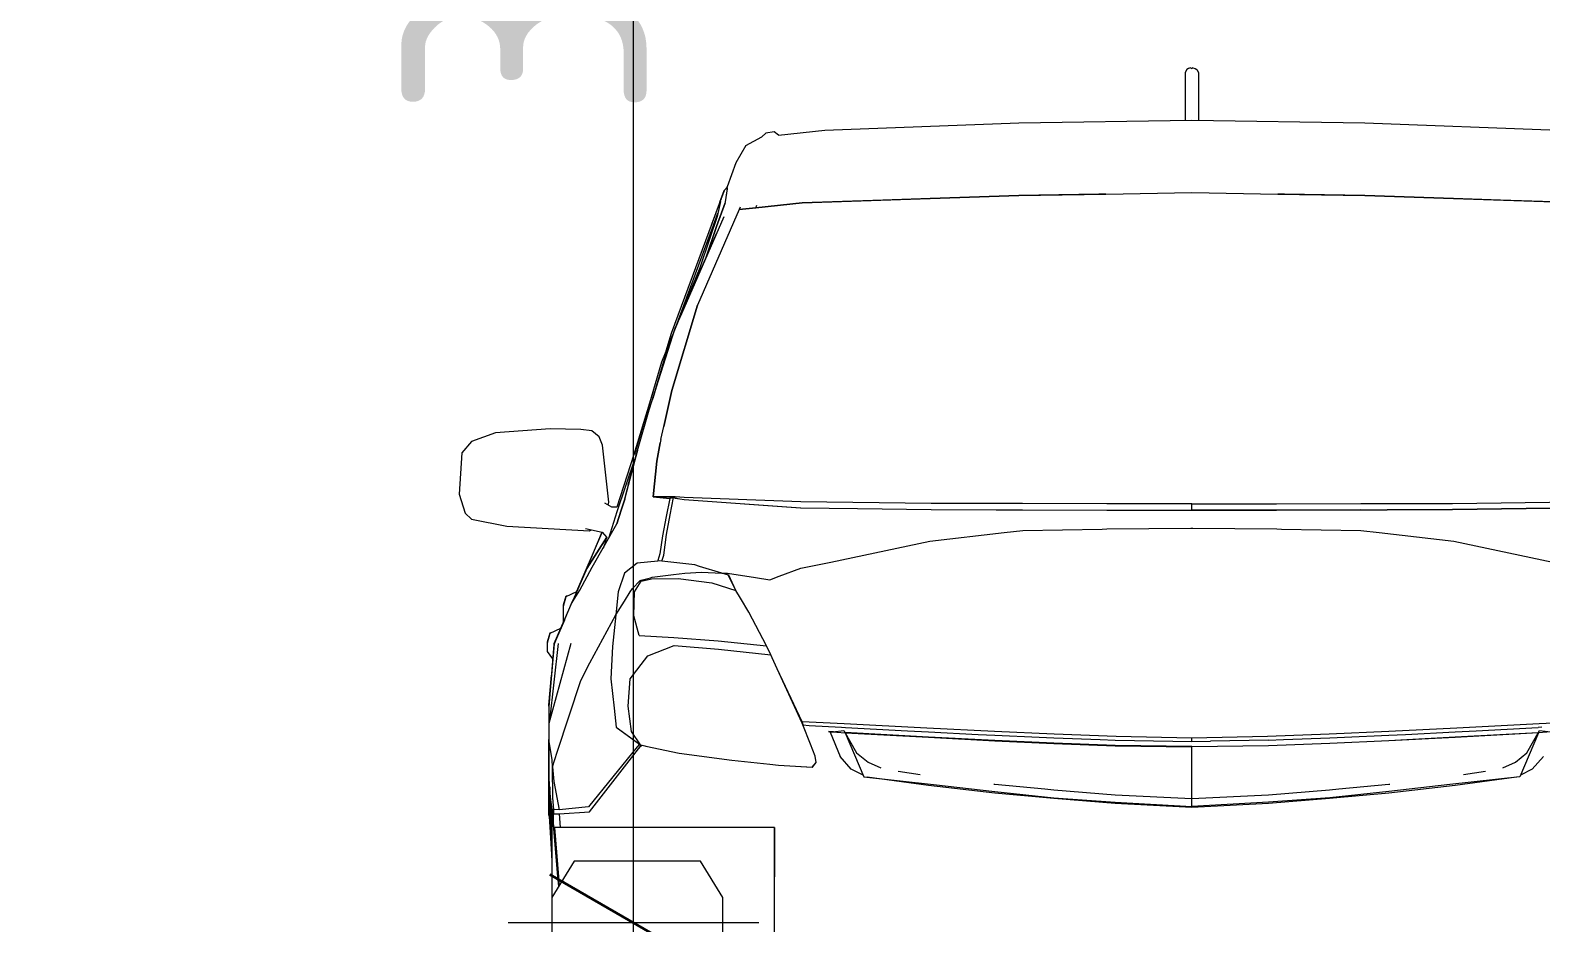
# Model space of a CAD drawing. Header units: millimetres. Extents: x 18162 to 7085488, y 72188 to 247925.
# Drawn here: x 4270634 to 4272667, y 100453 to 101654 of the extents above; entities that cross this region are included whole.
import ezdxf

# ---------------------------------------------------------------- set-up
doc = ezdxf.new("R2010")
doc.units = ezdxf.units.MM
doc.header["$MEASUREMENT"] = 0
doc.layers.add('Interior - Furniture', color=7, linetype='Continuous')
doc.styles.add('GENERATED_STYLE_3', font='', dxfattribs={"width": 0.8})
doc.styles.get('GENERATED_STYLE_3').set_extended_font_data('ISOCPEUR MON')
doc.dimstyles.new('GENERATED_STYLE__12', dxfattribs={"dimtxt": 330.000007, "dimasz": 171, "dimexe": 0.18, "dimexo": 150, "dimgap": 0, "dimtad": 1, "dimdec": 0, "dimzin": 0, "dimdsep": 46, "dimtxsty": 'GENERATED_STYLE_3', "dimblk": 'ARROWHEAD_2', "dimblk1": 'ARROWHEAD_2', "dimblk2": 'ARROWHEAD_2', "dimcen": 0.09, "dimclrd": 13, "dimclre": 13, "dimclrt": 13, "dimadec": 0, "dimazin": 0, "dimtfac": 1, "dimtdec": 4, "dimtmove": 0, "dimatfit": 3, "dimfxl": 1, "dimtolj": 1, "dimtzin": 0, "dimarcsym": 0})

# ---------------------------------------------------------------- blocks, each defined once
blk = doc.blocks.new('*D1684', base_point=(4294986.6, 104752.7))
at = {"color": 12, "linetype": 'Continuous', "lineweight": 35}
for p, q in [((4271333.2, 100517.7), (4271558.2, 100387.8)), ((4271333.2, 100067.7), (4271558.2, 99937.8))]:
    blk.add_line(p, q, dxfattribs=at)
at = {"color": 13, "linetype": 'Continuous', "lineweight": 13}
for p, q in [((4271614.4, 100452.7), (4271276.9, 100452.7)), ((4271445.7, 100002.7), (4271445.7, 100452.7)), ((4271614.4, 100002.7), (4271276.9, 100002.7)), ((4271445.7, 99892.7), (4271445.7, 100002.7))]:
    blk.add_line(p, q, dxfattribs=at)
at = {"color": 13, "lineweight": 13, "insert": (4271475.5, 99358.1), "char_height": 330, "attachment_point": 7, "rotation": 90, "style": 'GENERATED_STYLE_3'}
blk.add_mtext('\\A1;{\\pql;\\fISOCPEUR MON|b0|i0|c0|p0;\\W0.800000;450}', dxfattribs=at)
blk = doc.blocks.new('ARROWHEAD_2')
at = {"color": 0, "linetype": 'Continuous', "lineweight": 0}
for p, q in [((-0.378, -0.655), (0.378, 0.655)), ((0, 0), (-1, 0))]:
    blk.add_line(p, q, dxfattribs=at)
blk = doc.blocks.new('*D1685', base_point=(4294986.6, 104752.7))
at = {"color": 12, "linetype": 'Continuous', "lineweight": 35}
for p, q in [((4271333.2, 103517.7), (4271558.2, 103387.8)), ((4271333.2, 100517.7), (4271558.2, 100387.8))]:
    blk.add_line(p, q, dxfattribs=at)
at = {"color": 13, "linetype": 'Continuous', "lineweight": 13}
blk.add_line((4271445.7, 100452.7), (4271445.7, 103452.7), dxfattribs=at)
at = {"color": 13, "lineweight": 13, "insert": (4271541.3, 101537.7), "char_height": 330, "attachment_point": 7, "rotation": 90, "style": 'GENERATED_STYLE_3'}
blk.add_mtext('\\A1;{\\pql;\\fISOCPEUR MON|b0|i0|c0|p0;\\W0.800000;3,000}', dxfattribs=at)
blk = doc.blocks.new('*D1686', base_point=(4294986.6, 104752.7))
at = {"color": 12, "linetype": 'Continuous', "lineweight": 35}
for p, q in [((4271333.2, 104557.7), (4271558.2, 104427.8)), ((4271333.2, 103517.7), (4271558.2, 103387.8))]:
    blk.add_line(p, q, dxfattribs=at)
at = {"color": 13, "linetype": 'Continuous', "lineweight": 13}
for p, q in [((4271445.7, 103452.7), (4271445.7, 104492.7)), ((4271614.4, 103452.7), (4270478.7, 103452.7)), ((4271445.7, 100452.7), (4271445.7, 103452.7))]:
    blk.add_line(p, q, dxfattribs=at)
at = {"color": 13, "lineweight": 13, "insert": (4271541.3, 103570.9), "char_height": 330, "attachment_point": 7, "rotation": 90, "style": 'GENERATED_STYLE_3'}
blk.add_mtext('\\A1;{\\pql;\\fISOCPEUR MON|b0|i0|c0|p0;\\W0.800000;1,040}', dxfattribs=at)

msp = doc.modelspace()

# ---------------------------------------------------------------- linework, layer by layer
at = {"layer": 'Interior - Furniture', "color": 7, "linetype": 'Continuous', "lineweight": 13}
for p, q in [((4272190.2, 101600.7), (4272188.1, 101596.6)), ((4272192.6, 101602), (4272190.2, 101600.7)), ((4272195.4, 101602.8), (4272192.6, 101602)), ((4272195.4, 101602.8), (4272197, 101602.3)), ((4272198.6, 101602.8), (4272197, 101602.3)), ((4272198.6, 101602.8), (4272201.4, 101602)), ((4272201.4, 101602), (4272203.8, 101600.7)), ((4272203.8, 101600.7), (4272205.9, 101596.6)), ((4272188.1, 101596.6), (4272188.1, 101532.6)), ((4272205.9, 101596.6), (4272205.9, 101532.6)), ((4271703.4, 101518.9), (4271964.1, 101528.9)), ((4271964.1, 101528.9), (4272197, 101532.7)), ((4272197, 101532.7), (4272429.9, 101528.9)), ((4272429.9, 101528.9), (4272690.6, 101518.9)), ((4271596.8, 101498.6), (4271618.5, 101510.1)), ((4271623.6, 101515.3), (4271618.4, 101510)), ((4271635.2, 101516.7), (4271623.6, 101515.3)), ((4271640.9, 101512.4), (4271635.2, 101516.7)), ((4271640.8, 101512.4), (4271703.4, 101518.9)), ((4271596.8, 101498.6), (4271583.6, 101475.3)), ((4271583.6, 101475.3), (4271571.9, 101442.7)), ((4271562.5, 101423.4), (4271567.9, 101437.9)), ((4271567.9, 101438), (4271567.8, 101437.7)), ((4271571.9, 101442.5), (4271567.9, 101438)), ((4271567.9, 101437.9), (4271572, 101442.2)), ((4271567.9, 101438), (4271567.9, 101437.9)), ((4271571.9, 101440.1), (4271569.2, 101422.5)), ((4271569.4, 101422.8), (4271572.2, 101440.6)), ((4271571.9, 101442.1), (4271571.9, 101442.7)), ((4271572.2, 101440.8), (4271572, 101442.2)), ((4271551.2, 101392.7), (4271561.4, 101420.4)), ((4271552.1, 101395.1), (4271561.4, 101420.4)), ((4271563.6, 101427), (4271556.7, 101407.7)), ((4271569, 101421.5), (4271557.5, 101389.5)), ((4271557.5, 101389.5), (4271569, 101421.5)), ((4271562.8, 101423.2), (4271558.3, 101402.9)), ((4271561.4, 101420.4), (4271562.5, 101423.4)), ((4271567.8, 101437.7), (4271563.6, 101427)), ((4271563.6, 101427), (4271563.6, 101426.2)), ((4271569.2, 101421.9), (4271569.3, 101422.2)), ((4271672.7, 101421.3), (4271610.4, 101414.8)), ((4271610.5, 101414.7), (4271672.7, 101421.3)), ((4271610.5, 101414.8), (4271611.6, 101418)), ((4271672.7, 101421.3), (4271844.9, 101427.3)), ((4271781.4, 101425.1), (4271672.7, 101421.3)), ((4271844.9, 101427.2), (4271781.4, 101425.1)), ((4271844.9, 101427.3), (4271964.1, 101431.4)), ((4271964.1, 101431.3), (4271844.9, 101427.2)), ((4271964.1, 101431.4), (4272081.2, 101433.2)), ((4272072, 101433.1), (4271964.1, 101431.3)), ((4272081.2, 101433.2), (4272072, 101433.1)), ((4272081.2, 101433.2), (4272197, 101435.1)), ((4272197, 101435.1), (4272312.8, 101433.2)), ((4272197, 101435.1), (4272197, 101435.1)), ((4272312.8, 101433.2), (4272429.9, 101431.4)), ((4272322, 101433.1), (4272312.8, 101433.2)), ((4272429.9, 101431.3), (4272322, 101433.1)), ((4272429.9, 101431.4), (4272549.1, 101427.3)), ((4272549.1, 101427.2), (4272429.9, 101431.3)), ((4272549.1, 101427.3), (4272721.3, 101421.3)), ((4272612.6, 101425.1), (4272549.2, 101427.2)), ((4272721.3, 101421.3), (4272612.6, 101425.1)), ((4271510.6, 101272.6), (4271567.8, 101403)), ((4271587.9, 101412.4), (4271531.9, 101283.5)), ((4271558.3, 101402.9), (4271547.9, 101372.5)), ((4271553.3, 101391.2), (4271559.3, 101407.4)), ((4271589.1, 101415.7), (4271587.9, 101412.3)), ((4271587.9, 101412.3), (4271610.5, 101414.8)), ((4271610.4, 101414.8), (4271587.9, 101412.4)), ((4271587.9, 101412.4), (4271610.5, 101414.7)), ((4271496.8, 101246), (4271552.1, 101395.1)), ((4271501.6, 101251.9), (4271553.3, 101391.2)), ((4271511.2, 101273.9), (4271557.5, 101380.2)), ((4271543.5, 101348.1), (4271557.5, 101389.3)), ((4271557.5, 101389.3), (4271543.6, 101348.6)), ((4271547.9, 101372.5), (4271534.9, 101334)), ((4271543.6, 101348.6), (4271543.1, 101347.1)), ((4271543.3, 101347.5), (4271543.5, 101348.1)), ((4271534.9, 101334), (4271483.4, 101206.8)), ((4271497.1, 101168.8), (4271531.9, 101283.5)), ((4271531.9, 101283.5), (4271497.1, 101168.8)), ((4271531.9, 101283.5), (4271531.9, 101283.5)), ((4271502, 101252.8), (4271510.6, 101272.6)), ((4271466.7, 101142.7), (4271502, 101252.8)), ((4271486.5, 101208.3), (4271502, 101252.8)), ((4271489.5, 101221.9), (4271496.8, 101246)), ((4271489.6, 101222.3), (4271496.8, 101246)), ((4271483.4, 101206.8), (4271447.2, 101082.8)), ((4271471.1, 101156.5), (4271486.5, 101208.3)), ((4271486.5, 101208.3), (4271471.6, 101157.9)), ((4271472, 101167.9), (4271446.2, 101082.8)), ((4271486.5, 101120.5), (4271497.1, 101168.8)), ((4271497.1, 101168.8), (4271486.5, 101120.5)), ((4271496.7, 101167.1), (4271496.7, 101167.2)), ((4271450.9, 101088), (4271466.7, 101142.7)), ((4271333.6, 101117.2), (4271259.9, 101111.9)), ((4271374.9, 101116.3), (4271333.6, 101117.2)), ((4271389.6, 101114.7), (4271374.9, 101116.3)), ((4271399.3, 101106.6), (4271389.6, 101114.7)), ((4271482.7, 101103.1), (4271486.5, 101120.5)), ((4271227.9, 101100.4), (4271214.6, 101084.8)), ((4271259.9, 101111.9), (4271227.9, 101100.4)), ((4271404, 101095.1), (4271399.3, 101106.6)), ((4271412.3, 101018.6), (4271404, 101095.1)), ((4271477, 101073.6), (4271481.8, 101098.4)), ((4271481.8, 101098.4), (4271477, 101073.6)), ((4271482.7, 101103.1), (4271481.8, 101098.4)), ((4271214.6, 101084.8), (4271211.3, 101029.5)), ((4271446.2, 101082.8), (4271423.1, 101012.1)), ((4271423.9, 101006.1), (4271447.7, 101076.6)), ((4271434, 101023.2), (4271449.8, 101083.8)), ((4271449.8, 101083.8), (4271434.2, 101023.9)), ((4271450.9, 101088), (4271438, 101041.7)), ((4271449.8, 101083.8), (4271450.9, 101088)), ((4271451, 101088.3), (4271450.9, 101088)), ((4271450.9, 101088), (4271450.9, 101088)), ((4271472.3, 101025.9), (4271477, 101073.6)), ((4271477, 101073.6), (4271472.3, 101025.9)), ((4271211.3, 101029.5), (4271219.2, 101004)), ((4271416.6, 101011.8), (4271407.3, 101017.4)), ((4271411.5, 101014.8), (4271412.3, 101018.6)), ((4271423.2, 101012.1), (4271416.6, 101011.8)), ((4271433.9, 101022.8), (4271429.1, 101007.7)), ((4271429.1, 101007.7), (4271433.9, 101022.8)), ((4271433.9, 101022.8), (4271434, 101023.2)), ((4271434, 101023), (4271433.9, 101022.8)), ((4271496.7, 101025.7), (4271472.3, 101025.9)), ((4271472.3, 101025.9), (4271496.7, 101025.2)), ((4271472.3, 101025.9), (4271494.6, 101023.7)), ((4271494.6, 101023.7), (4271489.8, 100999.4)), ((4271499.4, 101024.8), (4271494.6, 101023.7)), ((4271495.2, 101001.6), (4271499.4, 101024.8)), ((4271501.8, 101025.6), (4271496.7, 101025.7)), ((4271496.7, 101025.2), (4271501.8, 101024.5)), ((4271499.4, 101024.8), (4271501.8, 101024.2)), ((4271508.2, 101025.2), (4271501.8, 101025.6)), ((4271501.8, 101024.5), (4271508.2, 101023.3)), ((4271501.8, 101024.2), (4271508.2, 101022.9)), ((4271514, 101024.9), (4271508.2, 101025.2)), ((4271508.2, 101023.3), (4271514, 101022)), ((4271508.2, 101022.9), (4271514, 101022)), ((4271671.1, 101019.2), (4271514, 101024.9)), ((4271514, 101022), (4271671.1, 101010.9)), ((4271514, 101022), (4271670.5, 101010.9)), ((4271846.1, 101017), (4271671.1, 101019.2)), ((4271969.4, 101016.6), (4271846.1, 101017)), ((4272082.9, 101016.4), (4271969.4, 101016.6)), ((4272197, 101016.4), (4272082.9, 101016.4)), ((4272197, 101008), (4272197, 101016.4)), ((4272197, 101016.4), (4272311.2, 101016.4)), ((4272311.2, 101016.4), (4272424.6, 101016.6)), ((4272424.6, 101016.6), (4272547.9, 101017)), ((4272547.9, 101017), (4272722.9, 101019.2)), ((4271219.2, 101004), (4271227.9, 100995.6)), ((4271227.9, 100995.6), (4271275.4, 100986.5)), ((4271412.5, 100970.3), (4271423.9, 101006.1)), ((4271429.1, 101007.7), (4271423.3, 100989.3)), ((4271423.3, 100989.3), (4271429.1, 101007.7)), ((4271424, 100991.7), (4271424.1, 100992)), ((4271489.8, 100999.4), (4271484.7, 100973.5)), ((4271490.2, 100974.9), (4271495.2, 101001.6)), ((4271670.5, 101010.9), (4271671.1, 101010.9)), ((4271671.1, 101010.9), (4271747.2, 101009.9)), ((4271671.1, 101010.9), (4271747.2, 101009.9)), ((4271747.2, 101009.9), (4271846.1, 101008.6)), ((4271747.2, 101009.9), (4271846.1, 101008.6)), ((4271846.1, 101008.6), (4271933.9, 101008.3)), ((4271846.1, 101008.6), (4271933.9, 101008.3)), ((4271933.9, 101008.3), (4271969.4, 101008.2)), ((4271969.4, 101008.2), (4272082.9, 101008)), ((4271969.4, 101008.2), (4272082.9, 101008)), ((4272082.9, 101008), (4272197, 101008)), ((4272082.9, 101008), (4272197, 101008)), ((4272311.2, 101008), (4272197, 101008)), ((4272197, 101008), (4272311.2, 101008)), ((4272424.6, 101008.2), (4272311.2, 101008)), ((4272311.2, 101008), (4272424.6, 101008.2)), ((4272424.6, 101008.2), (4272460.1, 101008.3)), ((4272547.9, 101008.6), (4272460.1, 101008.3)), ((4272460.1, 101008.3), (4272547.9, 101008.6)), ((4272646.8, 101009.9), (4272547.9, 101008.6)), ((4272547.9, 101008.6), (4272646.8, 101009.9)), ((4272722.9, 101010.9), (4272646.8, 101009.9)), ((4272646.8, 101009.9), (4272722.9, 101010.9)), ((4271275.4, 100986.5), (4271386.5, 100980.2)), ((4271402.7, 100976.3), (4271369.2, 100898.5)), ((4271381.1, 100983), (4271403.5, 100978.1)), ((4271382.8, 100929.2), (4271409.8, 100971.4)), ((4271382.9, 100929.4), (4271402.7, 100976.3)), ((4271409.8, 100971.4), (4271382.9, 100929.4)), ((4271386.5, 100980.2), (4271388.5, 100981.4)), ((4271390.2, 100931.1), (4271423.3, 100989.3)), ((4271402.7, 100976.3), (4271403.6, 100978)), ((4271403.5, 100978.1), (4271410, 100971.2)), ((4271409.8, 100971.4), (4271408.2, 100966.5)), ((4271484.7, 100973.5), (4271481, 100949.3)), ((4271486.4, 100947.5), (4271490.2, 100974.9)), ((4271408.3, 100966.6), (4271404.7, 100956.5)), ((4271373.3, 100900.4), (4271390.2, 100931.1)), ((4271450.6, 100936.7), (4271433.8, 100923)), ((4271478.3, 100939.2), (4271450.6, 100936.7)), ((4271450.6, 100936.7), (4271450.6, 100936.7)), ((4271478.5, 100940), (4271478.3, 100939.2)), ((4271481.1, 100939.5), (4271478.3, 100939.2)), ((4271481, 100949.3), (4271478.5, 100940)), ((4271478.5, 100940), (4271478.5, 100940)), ((4271483.9, 100939.2), (4271481.1, 100939.5)), ((4271483.9, 100939.1), (4271486.4, 100947.5)), ((4271528.1, 100934.1), (4271483.9, 100939.2)), ((4271534.7, 100932.1), (4271528.1, 100934.1)), ((4271528.1, 100934.1), (4271528.1, 100934.1)), ((4271564.6, 100923), (4271534.7, 100932.1)), ((4271564.6, 100923), (4271534.7, 100932.1)), ((4271382.7, 100929.2), (4271364.6, 100887.4)), ((4271382.7, 100929.2), (4271382.8, 100929.2)), ((4271382.8, 100929.2), (4271382.9, 100929.4)), ((4271433.8, 100923), (4271425.3, 100897.8)), ((4271446.9, 100897.9), (4271456.2, 100912.5)), ((4271456.2, 100912.5), (4271470, 100915.5)), ((4271470, 100915.5), (4271505.6, 100915.9)), ((4271505.6, 100915.9), (4271551, 100910.1)), ((4271551, 100910.1), (4271583.6, 100899.9)), ((4271573.9, 100920.2), (4271564.6, 100923)), ((4271573.7, 100920.3), (4271564.6, 100923)), ((4271573.7, 100920.1), (4271573.7, 100920.3)), ((4271583.6, 100899.9), (4271573.7, 100920.1)), ((4271583.6, 100899.9), (4271573.9, 100920.2)), ((4271351.4, 100878.9), (4271354.9, 100891.7)), ((4271351.7, 100880.4), (4271354.9, 100892.4)), ((4271354.9, 100891.7), (4271369.4, 100898.6)), ((4271354.9, 100892.4), (4271359, 100893.7)), ((4271362.3, 100882.1), (4271373.3, 100900.4)), ((4271373.3, 100900.4), (4271373.3, 100900.4)), ((4271425.3, 100897.8), (4271421.9, 100867.2)), ((4271446.1, 100865.5), (4271446.9, 100897.9)), ((4271446.9, 100897.9), (4271446.9, 100897.9)), ((4271583.6, 100899.9), (4271583.6, 100899.9)), ((4271583.6, 100899.9), (4271583.6, 100899.9)), ((4271589.7, 100889.5), (4271583.6, 100899.9)), ((4271600.7, 100870.7), (4271589.7, 100889.5)), ((4271600.7, 100870.7), (4271589.7, 100889.5)), ((4271339.1, 100828.4), (4271364.6, 100887.4)), ((4271339.1, 100827.3), (4271362.3, 100882.1)), ((4271351.4, 100878.9), (4271351.6, 100880)), ((4271351.4, 100867), (4271351.4, 100878.9)), ((4271351.6, 100880), (4271351.7, 100880.4)), ((4271351.6, 100880), (4271351.6, 100880)), ((4271364.6, 100887.4), (4271363.3, 100883.7)), ((4271624.5, 100825.3), (4271600.7, 100870.7)), ((4271624.5, 100825.3), (4271600.7, 100870.7)), ((4271333.4, 100842.3), (4271348.1, 100849.2)), ((4271352.8, 100859.7), (4271338.9, 100827.8)), ((4271351.6, 100857.6), (4271347.9, 100849.1)), ((4271351.4, 100866.9), (4271351.4, 100867)), ((4271351.6, 100857.2), (4271351.4, 100866.9)), ((4271421.9, 100867.2), (4271417.3, 100824.6)), ((4271453.4, 100839.4), (4271446.1, 100865.5)), ((4271330, 100829.4), (4271333.4, 100842.3)), ((4271330, 100829.4), (4271330.1, 100830.5)), ((4271330, 100817.6), (4271330, 100829.4)), ((4271330.1, 100830.5), (4271330.2, 100830.9)), ((4271330.1, 100830.5), (4271330.1, 100830.5)), ((4271330.2, 100830.9), (4271333.5, 100843)), ((4271361.2, 100828.4), (4271332, 100721)), ((4271332.9, 100724.2), (4271344.9, 100828.4)), ((4271333.5, 100843), (4271337.6, 100844.2)), ((4271338.9, 100827.8), (4271339.1, 100828.4)), ((4271453.4, 100839.4), (4271500, 100836.7)), ((4271500, 100836.7), (4271559.6, 100832)), ((4271559.6, 100832), (4271624.5, 100825.3)), ((4271330, 100817.5), (4271330, 100817.6)), ((4271337.3, 100807.8), (4271330, 100817.5)), ((4271338.9, 100827.8), (4271332, 100744.4)), ((4271332.1, 100743.1), (4271339.1, 100827.3)), ((4271417.3, 100824.6), (4271415.2, 100780.8)), ((4271441.2, 100780.9), (4271464.9, 100812)), ((4271464.9, 100812), (4271500.6, 100825.8)), ((4271500.6, 100825.8), (4271560.1, 100821)), ((4271560.1, 100821), (4271630.6, 100813.4)), ((4271630.6, 100813.4), (4271624.5, 100825.3)), ((4271630.6, 100813.4), (4271624.5, 100825.3)), ((4271632.4, 100809.4), (4271630.6, 100813.4)), ((4271632.4, 100809.4), (4271630.6, 100813.4)), ((4271636.9, 100799.4), (4271632.4, 100809.4)), ((4271636.8, 100799.5), (4271632.4, 100809.4)), ((4271639.2, 100794.4), (4271636.8, 100799.5)), ((4271639.2, 100794.4), (4271636.9, 100799.4)), ((4271672.9, 100721.2), (4271639.2, 100794.4)), ((4271672.5, 100723.2), (4271639.2, 100794.4)), ((4271332, 100745.7), (4271335.5, 100785.8)), ((4271415.2, 100780.8), (4271419.5, 100741.4)), ((4271438.4, 100744.3), (4271441.2, 100780.9)), ((4271332, 100744), (4271332, 100745.7)), ((4271332, 100744.4), (4271332.1, 100745.2)), ((4271332, 100744.4), (4271332, 100743.8)), ((4271332, 100743.8), (4271332, 100686.5)), ((4271332.1, 100745.2), (4271332.1, 100745.2)), ((4271332.1, 100721.2), (4271332.1, 100743.1)), ((4271419.5, 100741.4), (4271419.5, 100741.4)), ((4271419.5, 100741.4), (4271419.5, 100741.4)), ((4271419.5, 100741.4), (4271422.3, 100715.9)), ((4271443.2, 100710.1), (4271438.4, 100744.3)), ((4271332, 100721), (4271332, 100699.2)), ((4271332, 100720.7), (4271332, 100721)), ((4271332, 100711.3), (4271332, 100707.7)), ((4271332, 100707.7), (4271332, 100598)), ((4271422.3, 100715.9), (4271455.3, 100692)), ((4271422.3, 100715.9), (4271453.6, 100693.2)), ((4271455.3, 100692), (4271443.2, 100710.1)), ((4271672.5, 100723.2), (4271673.7, 100719)), ((4271729.3, 100720.2), (4271672.5, 100723.2)), ((4271673.7, 100719), (4271672.9, 100721.2)), ((4271683.9, 100693.2), (4271673.7, 100719)), ((4271673.7, 100719), (4271682.3, 100718.1)), ((4271683.9, 100693.2), (4271673.7, 100719)), ((4271682.3, 100718.1), (4271725.8, 100715.8)), ((4271714.7, 100709.7), (4271708.1, 100710.1)), ((4271708.1, 100710.1), (4271730.4, 100708.2)), ((4271710.3, 100709.2), (4271713.7, 100709.6)), ((4271710.3, 100709.2), (4271723.7, 100676.3)), ((4271714, 100709.7), (4271728.9, 100711.5)), ((4271725.8, 100715.8), (4271731, 100715.5)), ((4271728.9, 100711.5), (4271745.9, 100681.2)), ((4271840.3, 100714.5), (4271729.3, 100720.2)), ((4271842.6, 100702.6), (4271730.4, 100708.9)), ((4271730.4, 100708.2), (4271755.6, 100648.9)), ((4271730.8, 100708.1), (4271842.6, 100702.3)), ((4271731, 100715.5), (4271814.5, 100711.1)), ((4271814.5, 100711.1), (4271842.5, 100709.6)), ((4271931.7, 100710), (4271840.3, 100714.5)), ((4271842.5, 100709.6), (4271909.6, 100706.2)), ((4271909.6, 100706.2), (4271931.9, 100705)), ((4272011.9, 100706.3), (4271931.7, 100710)), ((4272095.1, 100703.2), (4272011.9, 100706.3)), ((4272382.1, 100706.3), (4272299, 100703.2)), ((4272462.3, 100710), (4272382.1, 100706.3)), ((4272462.1, 100705), (4272484.5, 100706.2)), ((4272553.7, 100714.5), (4272462.3, 100710)), ((4272484.5, 100706.2), (4272551.5, 100709.6)), ((4272551.4, 100702.6), (4272663.6, 100708.9)), ((4272663.2, 100708.1), (4272551.4, 100702.3)), ((4272551.5, 100709.6), (4272579.5, 100711.1)), ((4272664.7, 100720.2), (4272553.7, 100714.5)), ((4272579.5, 100711.1), (4272663, 100715.5)), ((4272663.7, 100708.2), (4272638.4, 100648.9)), ((4272648.1, 100681.2), (4272665.1, 100711.5)), ((4272668.2, 100715.8), (4272663, 100715.5)), ((4272685.9, 100710.1), (4272663.7, 100708.2)), ((4272721.5, 100723.2), (4272664.7, 100720.2)), ((4272665.1, 100711.5), (4272680, 100709.7)), ((4271332.3, 100643.8), (4271332, 100699.2)), ((4271332, 100662.3), (4271332, 100699.2)), ((4271336.1, 100671.9), (4271332, 100699.2)), ((4271332, 100686.5), (4271332, 100685.1)), ((4271450.5, 100689.4), (4271385.1, 100608.6)), ((4271386.6, 100601.9), (4271452.6, 100686.7)), ((4271453.6, 100693.2), (4271450.5, 100689.4)), ((4271452.6, 100686.7), (4271455.8, 100690.6)), ((4271452.6, 100686.7), (4271455.8, 100690.5)), ((4271455.8, 100690.5), (4271453.6, 100693.2)), ((4271455.3, 100692), (4271457.5, 100691.6)), ((4271455.8, 100690.6), (4271455.9, 100690.7)), ((4271455.9, 100690.7), (4271457.5, 100691.6)), ((4271457.5, 100691.6), (4271457.5, 100691.6)), ((4271457.5, 100691.6), (4271460.9, 100690.8)), ((4271460.9, 100690.8), (4271462.4, 100690.5)), ((4271462.4, 100690.5), (4271507.3, 100680.8)), ((4271690.3, 100676.8), (4271683.9, 100693.2)), ((4271931.9, 100698.1), (4271842.6, 100702.6)), ((4271842.6, 100702.3), (4271931.9, 100697.7)), ((4271931.9, 100705), (4271991.5, 100702.3)), ((4272011.4, 100694.2), (4271931.9, 100698.1)), ((4271931.9, 100697.7), (4272011.4, 100693.9)), ((4271991.5, 100702.3), (4272011.3, 100701.4)), ((4272011.3, 100701.4), (4272073.5, 100699.1)), ((4272093.9, 100691.3), (4272011.4, 100694.2)), ((4272011.4, 100693.9), (4272093.9, 100691)), ((4272073.5, 100699.1), (4272093.9, 100698.3)), ((4272093.9, 100698.3), (4272171.7, 100696.9)), ((4272197, 100689.7), (4272093.9, 100691.3)), ((4272093.9, 100691), (4272197, 100689.3)), ((4272197, 100701.3), (4272095.1, 100703.2)), ((4272171.7, 100696.9), (4272197, 100696.5)), ((4272299, 100703.2), (4272197, 100701.3)), ((4272197, 100696.5), (4272197, 100701.3)), ((4272197, 100696.5), (4272222.3, 100696.9)), ((4272197, 100689.7), (4272300.1, 100691.3)), ((4272300.1, 100691), (4272197, 100689.3)), ((4272197, 100689.3), (4272197, 100689.7)), ((4272197, 100619.8), (4272197, 100689.3)), ((4272300.2, 100698.3), (4272222.3, 100696.9)), ((4272300.1, 100691.3), (4272382.6, 100694.2)), ((4272382.6, 100693.9), (4272300.1, 100691)), ((4272300.2, 100698.3), (4272320.5, 100699.1)), ((4272320.5, 100699.1), (4272382.7, 100701.4)), ((4272382.6, 100694.2), (4272462.1, 100698.1)), ((4272462.1, 100697.7), (4272382.6, 100693.9)), ((4272382.7, 100701.4), (4272402.5, 100702.3)), ((4272402.5, 100702.3), (4272462.1, 100705)), ((4272462.1, 100698.1), (4272551.4, 100702.6)), ((4272551.4, 100702.3), (4272462.1, 100697.7)), ((4271336.8, 100662.7), (4271336.1, 100671.9)), ((4271507.3, 100680.8), (4271577.9, 100671.4)), ((4271507.3, 100680.8), (4271578.1, 100671.4)), ((4271507.3, 100680.8), (4271507.3, 100680.8)), ((4271577.9, 100671.4), (4271578.1, 100671.4)), ((4271578.1, 100671.4), (4271629.4, 100666)), ((4271578.1, 100671.4), (4271629.4, 100666)), ((4271629.4, 100666), (4271641, 100664.8)), ((4271686.3, 100662), (4271691.4, 100668.2)), ((4271686.4, 100662.1), (4271691.4, 100668.2)), ((4271691.4, 100668.2), (4271690.3, 100676.8)), ((4271691.4, 100668.2), (4271690.4, 100676.8)), ((4271690.4, 100676.8), (4271690.4, 100676.8)), ((4271738.8, 100659.5), (4271723.7, 100676.3)), ((4271745.9, 100681.2), (4271761.3, 100668.8)), ((4271761.3, 100668.8), (4271778.4, 100661)), ((4272615.7, 100661), (4272632.8, 100668.8)), ((4272632.8, 100668.8), (4272648.1, 100681.2)), ((4272670.3, 100676.3), (4272655.2, 100659.5)), ((4271332, 100598), (4271332, 100662.3)), ((4271332.3, 100643.8), (4271332, 100662.3)), ((4271332, 100661.5), (4271332.1, 100596.1)), ((4271332, 100661.5), (4271332, 100661.5)), ((4271332.1, 100596), (4271332.1, 100659.2)), ((4271336.8, 100662.7), (4271338.5, 100643)), ((4271641, 100664.8), (4271686.4, 100662.1)), ((4271641, 100664.8), (4271686.3, 100662)), ((4271754.6, 100651.3), (4271738.8, 100659.5)), ((4271755.6, 100648.9), (4271849.5, 100638.8)), ((4271842.7, 100637.5), (4271760.1, 100648.4)), ((4271801.8, 100656.7), (4271831.3, 100652.1)), ((4272638.4, 100648.9), (4272544.5, 100638.8)), ((4272633.9, 100648.4), (4272551.3, 100637.5)), ((4272562.7, 100652.1), (4272592.2, 100656.7)), ((4272655.2, 100659.5), (4272639.4, 100651.3)), ((4271332.1, 100596), (4271332.3, 100643)), ((4271334.1, 100621.6), (4271332.3, 100643.8)), ((4271332.4, 100642.6), (4271332.6, 100627.7)), ((4271332.6, 100627.7), (4271332.6, 100639.9)), ((4271332.6, 100627.7), (4271335.7, 100537.4)), ((4271332.9, 100635.7), (4271332.7, 100624.8)), ((4271338.5, 100643), (4271345.6, 100604.8)), ((4271932, 100627.3), (4271842.7, 100637.5)), ((4271849.5, 100638.8), (4271931.9, 100629.2)), ((4271930.6, 100639.4), (4271932, 100639.2)), ((4271931.9, 100629.2), (4272011.4, 100620.9)), ((4271932, 100639.2), (4271999.1, 100632.8)), ((4272011.5, 100619.8), (4271932, 100627.3)), ((4271999.1, 100632.8), (4272011.5, 100631.6)), ((4272011.5, 100631.6), (4272093.7, 100625)), ((4272093.7, 100625), (4272197, 100619.8)), ((4272197, 100619.8), (4272300.3, 100625)), ((4272300.3, 100625), (4272382.5, 100631.6)), ((4272382.5, 100631.6), (4272394.9, 100632.8)), ((4272462, 100627.3), (4272382.5, 100619.8)), ((4272462.1, 100629.2), (4272382.6, 100620.9)), ((4272394.9, 100632.8), (4272462, 100639.2)), ((4272462, 100639.2), (4272463.4, 100639.4)), ((4272551.3, 100637.5), (4272462, 100627.3)), ((4272544.5, 100638.8), (4272462.1, 100629.2)), ((4271336, 100550.7), (4271333.9, 100624)), ((4271336.2, 100604.9), (4271334.1, 100621.6)), ((4271336, 100606.1), (4271336, 100602.8)), ((4271338.5, 100604.9), (4271336.2, 100604.9)), ((4271336.2, 100604.9), (4271336.5, 100599.2)), ((4271345.6, 100604.8), (4271338.5, 100604.9)), ((4271385.1, 100608.6), (4271345.6, 100604.8)), ((4271345.6, 100604.8), (4271345.6, 100604.8)), ((4272011.4, 100620.9), (4272093.9, 100614.9)), ((4272093.7, 100613.1), (4272011.5, 100619.8)), ((4272197, 100608), (4272093.7, 100613.1)), ((4272093.9, 100614.9), (4272197, 100609.2)), ((4272197, 100609.2), (4272197, 100619.4)), ((4272300.1, 100614.9), (4272197, 100609.2)), ((4272300.3, 100613.1), (4272197, 100608)), ((4272382.6, 100620.9), (4272300.1, 100614.9)), ((4272382.5, 100619.8), (4272300.3, 100613.1)), ((4271332.1, 100596.2), (4271332, 100598)), ((4271332.1, 100596.1), (4271332.1, 100595.9)), ((4271332.1, 100596), (4271335.7, 100537.4)), ((4271336, 100602.8), (4271336, 100573.9)), ((4271336.5, 100599.2), (4271338.2, 100599.2)), ((4271338.3, 100579), (4271336.5, 100599.2)), ((4271338.2, 100599.2), (4271345.5, 100599.3)), ((4271345.5, 100599.3), (4271386.6, 100601.9)), ((4271345.5, 100599.3), (4271347.1, 100581.1)), ((4271335.7, 100559.6), (4271334.5, 100571.8)), ((4271335.9, 100553), (4271334.7, 100567)), ((4271336, 100573.9), (4271336, 100527.8)), ((4271343.9, 100514.9), (4271338.3, 100579)), ((4271339.5, 100581.1), (4271344.9, 100514.4)), ((4271635.6, 100581.1), (4271635.6, 100514.4)), ((4271335.4, 100541.5), (4271335.6, 100538.1)), ((4271335.6, 100538.1), (4271336, 100534.3)), ((4271335.7, 100537.4), (4271336, 100534.6)), ((4271366, 100535.6), (4271336, 100486.8)), ((4271336, 100527.8), (4271336, 100486.8)), ((4271536, 100535.6), (4271366, 100535.6)), ((4271566, 100486.8), (4271536, 100535.6)), ((4271345.1, 100501.6), (4271343.9, 100514.9)), ((4271344.9, 100514.4), (4271345.9, 100502.8))]:
    msp.add_line(p, q, dxfattribs=at)
at = {"layer": 'Interior - Furniture', "color": 7, "linetype": 'Continuous', "lineweight": 13, "flags": 128}
for points in [[(4271629.3, 100913.9), (4271641.6, 100919), (4271670.8, 100930), (4271711.2, 100937.7), (4271844.6, 100966.1), (4271944.7, 100977.6), (4271969.5, 100980.6), (4272076.4, 100982.5), (4272082.6, 100982.6), (4272195.6, 100983.5), (4272197, 100983.5), (4272198.4, 100983.5), (4272311.4, 100982.6), (4272317.6, 100982.5), (4272424.5, 100980.6), (4272449.3, 100977.6), (4272549.5, 100966.1), (4272682.8, 100937.7), (4272723.2, 100930), (4272752.5, 100919), (4272764.7, 100913.9)], [(4271338.3, 100579), (4271338.2, 100590.1), (4271338.2, 100599.2), (4271338.3, 100600.2), (4271338.5, 100604.9), (4271337.2, 100621), (4271336.8, 100662.7), (4271342.9, 100682.2), (4271374.7, 100778.6), (4271386.9, 100802.5), (4271421.9, 100867.2), (4271433.4, 100885.3), (4271441.2, 100897.8), (4271444.5, 100902.4), (4271454.9, 100913.1), (4271455.9, 100913.8), (4271468.5, 100917), (4271470.9, 100917.5), (4271499.7, 100921.5), (4271514.6, 100923.2), (4271537.4, 100924.4), (4271564.6, 100923)], [(4271564.6, 100923), (4271568.4, 100923), (4271572, 100923), (4271610, 100917.1), (4271629.3, 100913.9)], [(4271635.6, 100581.1), (4271604.2, 100581.1), (4271541.1, 100581.1), (4271339.5, 100581.1)], [(4271635.5, 100216.8), (4271635.5, 100296.2), (4271635.6, 100387.6), (4271635.6, 100581.1)], [(4271336, 100486.8), (4271336, 100459.3), (4271336, 100386.1), (4271336, 100322.7), (4271336, 100259.3), (4271336, 100186.2), (4271336, 100158.6)], [(4271566, 100158.6), (4271566, 100186.2), (4271566, 100259.3), (4271566, 100322.7), (4271566, 100386.1), (4271566, 100459.3), (4271566, 100486.8)]]:
    msp.add_lwpolyline(points, dxfattribs=at)

# ---------------------------------------------------------------- dimensions: what is measured, and where the dimension line sits
at = {"color": 13, "linetype": 'Continuous', "lineweight": 13}
for base, p1, p2, picture, middle in [((4271445.7, 104492.7), (4270328.7, 103452.7), (4259113.1, 104492.7), '*D1686', (4271214.7, 104123.7)), ((4271445.7, 103452.7), (4259113.1, 100452.7), (4270328.7, 103452.7), '*D1685', (4271214.7, 102090.5)), ((4271445.7, 100452.7), (4259113.1, 100002.7), (4259113.1, 100452.7), '*D1684', (4271214.7, 99734.8))]:
    dim = msp.add_linear_dim(base=base, p1=p1, p2=p2, angle=90, dimstyle='GENERATED_STYLE__12', dxfattribs=at)
    dim.commit()
    dim.dimension.update_dxf_attribs({"geometry": picture, "text_midpoint": middle, "dimtype": 160, "text_rotation": 90})

doc.saveas('drawing.dxf')
